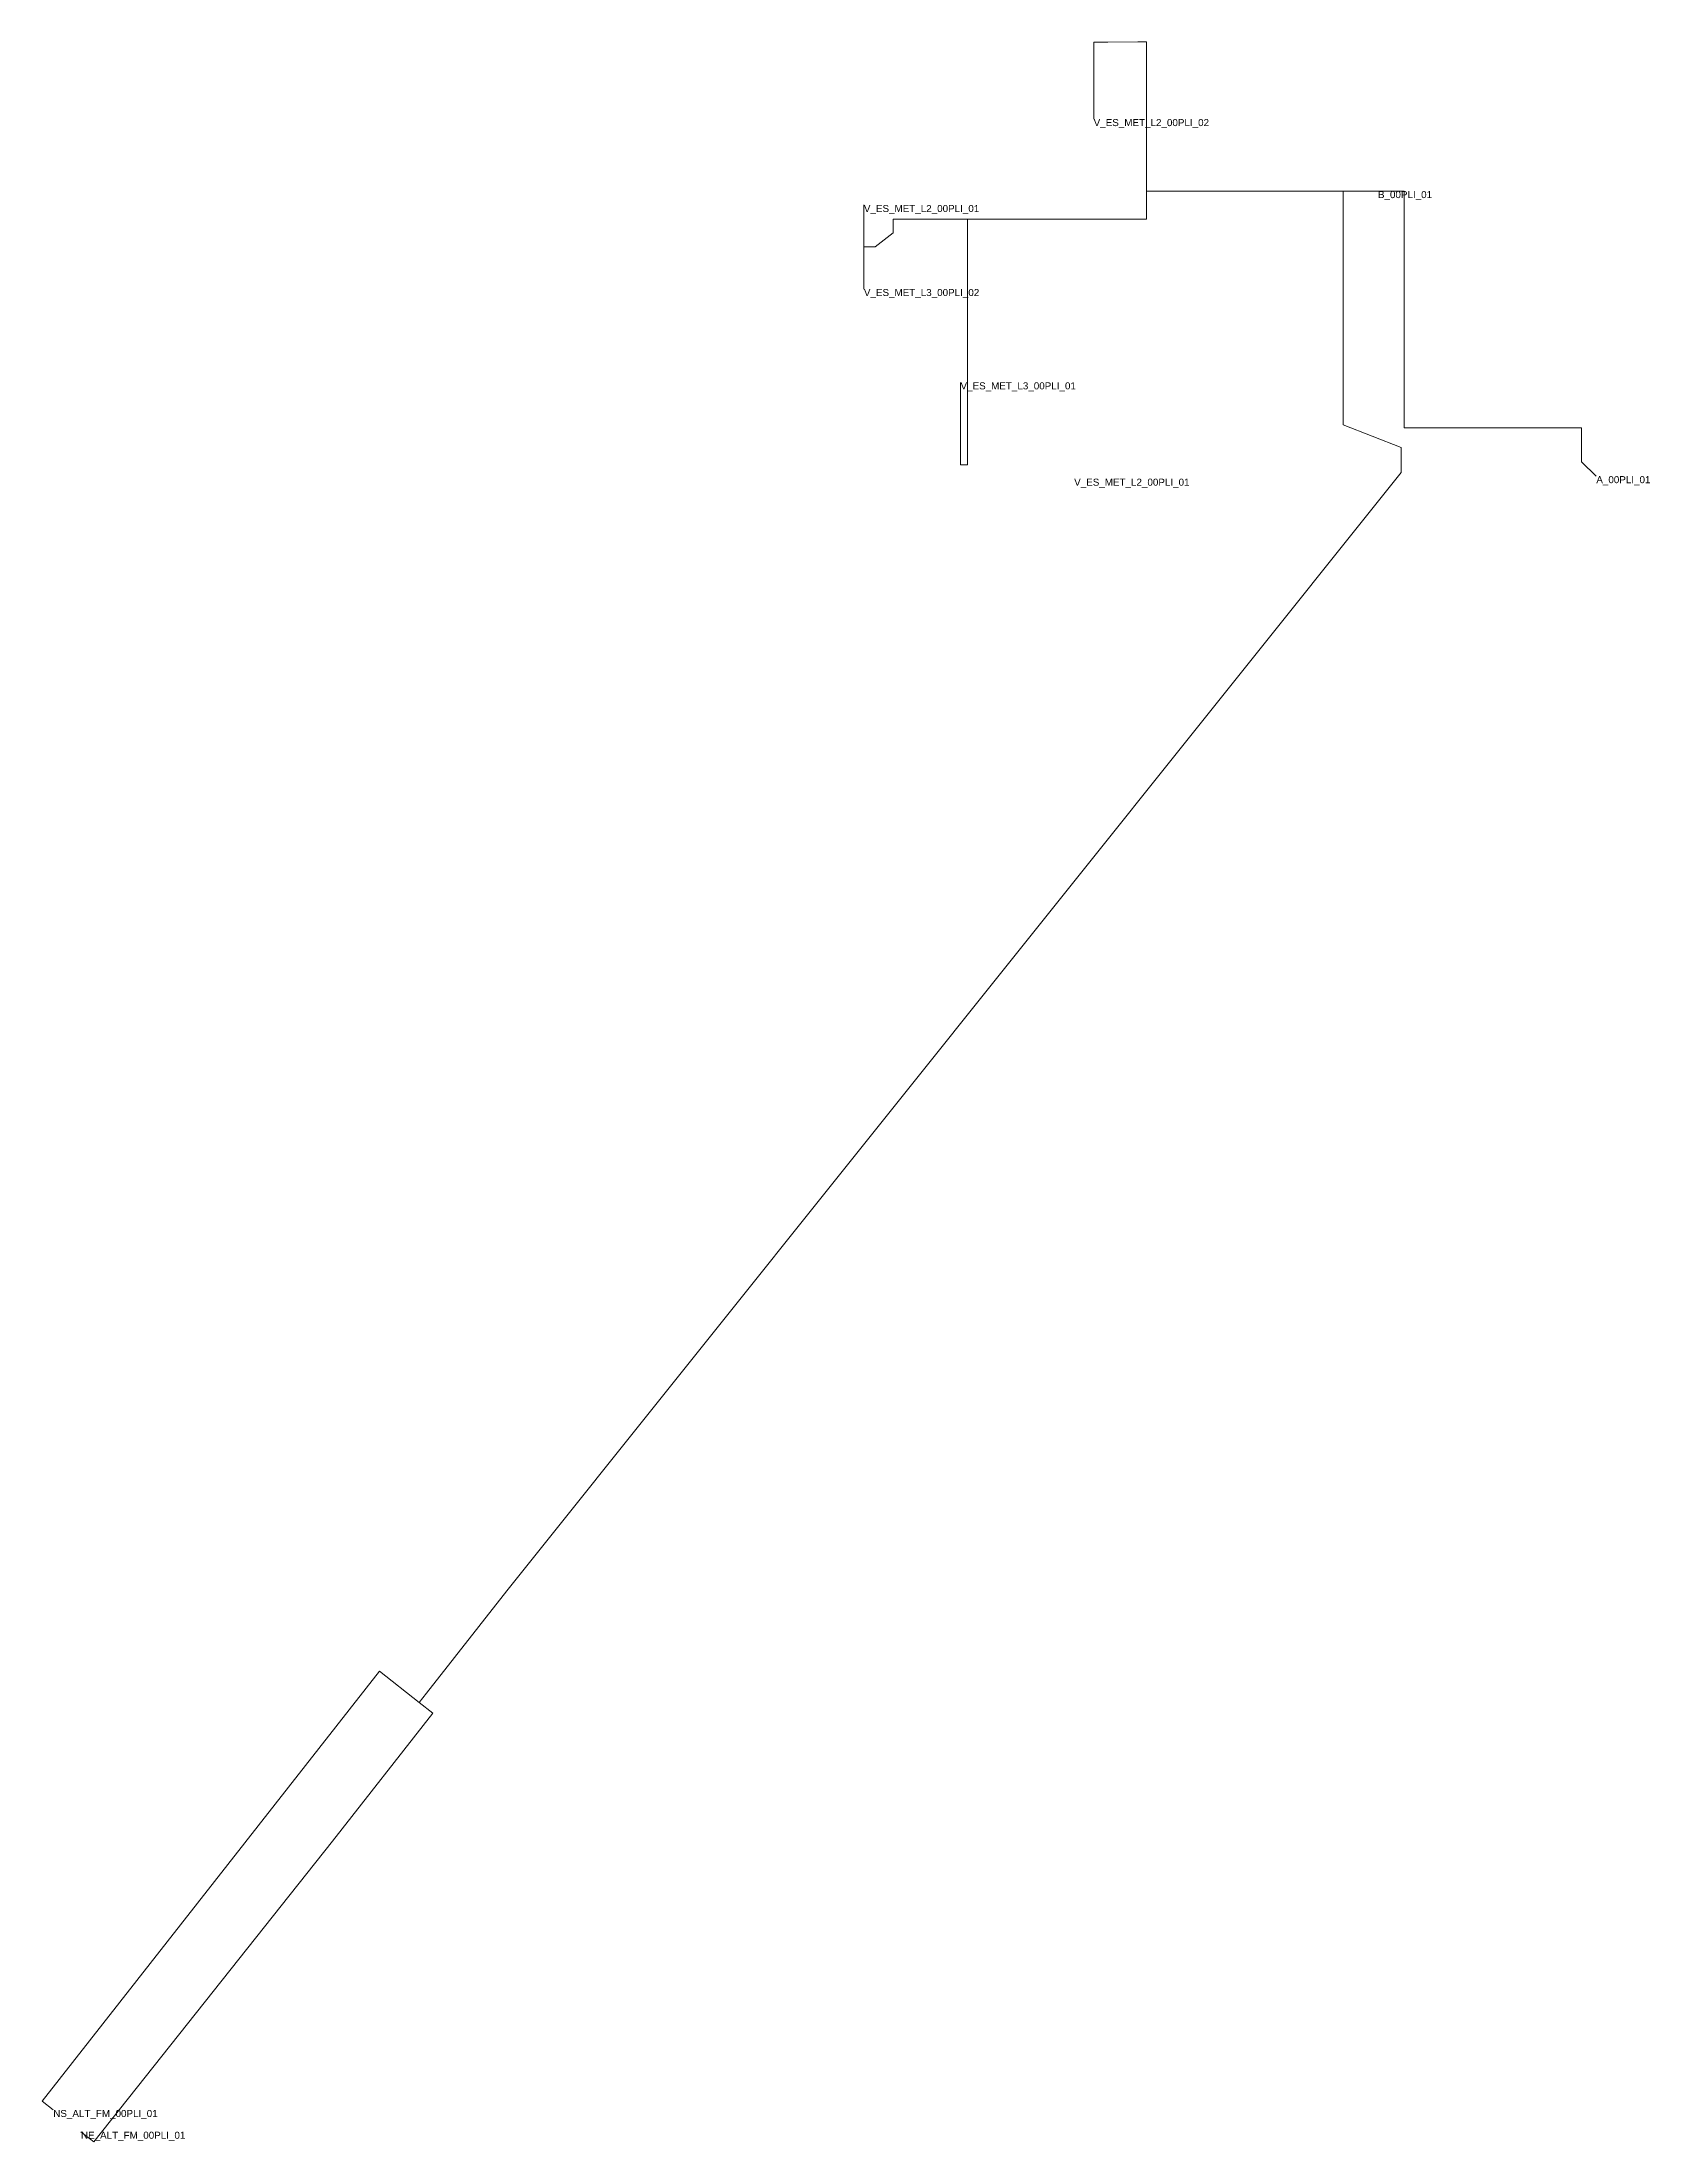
# Model space of a CAD drawing. Header units: metres. Extents: x 430485 to 430599, y 4580579 to 4580728.
import ezdxf
from ezdxf.enums import TextEntityAlignment as Align

# ---------------------------------------------------------------- set-up
doc = ezdxf.new("R2010")
doc.units = ezdxf.units.M
doc.header["$MEASUREMENT"] = 0
for name, color, linetype, lineweight, true_color in [('01_A_AccesTren_t', 40, 'Continuous', 0, 0xffd600), ('01_C_AccesExt_t', 251, 'Continuous', 0, 0x646464), ('01_I_Ascensor_l', 251, 'Continuous', 0, 0x646464), ('01_I_BarreraTarifaria_t', 251, 'Continuous', 0, 0x646464), ('01_I_Horitzontal_l', 251, 'Continuous', 0, 0x646464), ('01_I_HoritzontalSUnic_l', 251, 'Continuous', 0, 0x646464), ('01_I_Rampa_l', 251, 'Continuous', 0, 0x646464)]:
    doc.layers.add(name, color=color, linetype=linetype, lineweight=lineweight, true_color=true_color)
doc.styles.add('Style-Arial', font='arial.ttf')

msp = doc.modelspace()

# ---------------------------------------------------------------- linework, layer by layer
at = {"layer": '01_I_Ascensor_l'}
for p, q in [((430562.443626, 4580728.397404, -10), (430560.32562, 4580728.396535, -20)), ((430545.074623, 4580714.834869, -10), (430543.792484, 4580713.853638, -20)), ((430550.359393, 4580698.361038, -10), (430549.859393, 4580698.361038, -20)), ((430595.00944, 4580697.562225), (430593.955446, 4580698.578234, -10))]:
    msp.add_line(p, q, dxfattribs=at)
at = {"layer": '01_I_Horitzontal_l'}
for p, q in [((430579.500988, 4580717.808985, -10), (430563.06187, 4580717.808985, -10)), ((430542.997, 4580713.853638, -20), (430542.997, 4580716.820142, -20)), ((430550.359393, 4580715.804393, -10), (430550.359393, 4580698.361038, -10)), ((430542.997, 4580713.853638, -20), (430542.997, 4580710.852249, -20)), ((430543.792484, 4580713.853638, -20), (430542.997, 4580713.853638, -20)), ((430549.859393, 4580698.361038, -20), (430549.859393, 4580704.223435, -20)), ((430511.926343, 4580611.111822, -10), (430511.417713, 4580610.463616, -10))]:
    msp.add_line(p, q, dxfattribs=at)
at = {"layer": '01_I_Horitzontal_l', "flags": 128}
for points, elevation in [([(430560.32562, 4580728.396535), (430559.314608, 4580728.396535), (430559.314608, 4580722.923537)], -20), ([(430563.06187, 4580717.808985), (430563.06187, 4580728.397404), (430562.443626, 4580728.397404)], -10), ([(430577.022261, 4580717.808985), (430577.022261, 4580701.217319), (430581.139434, 4580699.591333), (430581.139434, 4580697.831024), (430517.641802, 4580618.395685)], -10), ([(430563.06187, 4580717.808985), (430563.06187, 4580715.804393), (430550.359393, 4580715.804393)], -10), ([(430584.350449, 4580700.988538), (430581.353838, 4580700.988538), (430581.353838, 4580717.808985), (430579.500988, 4580717.808985)], -10), ([(430550.359393, 4580715.804393), (430545.074623, 4580715.804393), (430545.074623, 4580714.834869)], -10), ([(430593.955446, 4580698.578234), (430593.955446, 4580700.988538), (430590.384468, 4580700.988538)], -10)]:
    msp.add_lwpolyline(points, dxfattribs=dict(at, elevation=elevation))
at = {"layer": '01_I_HoritzontalSUnic_l'}
for q in [(430508.595365, 4580612.678239, -10), (430512.392711, 4580609.69856, -10)]:
    msp.add_line((430511.417713, 4580610.463616, -10), q, dxfattribs=at)
at = {"layer": '01_I_HoritzontalSUnic_l', "elevation": -10, "flags": 128}
for points in [[(430501.178746, 4580603.226392), (430508.595365, 4580612.678239), (430511.417713, 4580610.463616)], [(430511.417713, 4580610.463616), (430512.392711, 4580609.69856), (430505.250628, 4580600.596586)], [(430485.429506, 4580581.513628), (430484.632209, 4580582.139246)], [(430488.318478, 4580579.239244), (430487.397872, 4580579.969102)]]:
    msp.add_lwpolyline(points, dxfattribs=at)
at = {"layer": '01_I_Rampa_l'}
for p, q in [((430590.384468, 4580700.988538, -10), (430584.350449, 4580700.988538, -10)), ((430517.641802, 4580618.395685, -10), (430511.926343, 4580611.111822, -10)), ((430501.178746, 4580603.226392, -10), (430484.632209, 4580582.139246, -10)), ((430505.251939, 4580600.598241, -10), (430488.318478, 4580579.239244, -10))]:
    msp.add_line(p, q, dxfattribs=at)

# ---------------------------------------------------------------- texts
at = {"layer": '01_A_AccesTren_t', "style": 'Style-Arial'}
for s, p in [('V_ES_MET_L2_00PLI_02', (430559.314608, 4580722.923537, -20)), ('V_ES_MET_L2_00PLI_01', (430542.997, 4580716.820142, -20)), ('V_ES_MET_L3_00PLI_02', (430542.997, 4580710.852249, -20)), ('V_ES_MET_L3_00PLI_01', (430549.859393, 4580704.223435, -20)), ('V_ES_MET_L2_00PLI_01', (430557.928774, 4580697.382286)), ('NS_ALT_FM_00PLI_01', (430485.429506, 4580581.513628, -10)), ('NE_ALT_FM_00PLI_01', (430487.397872, 4580579.969102, -10))]:
    msp.add_text(s, height=0.5, dxfattribs=at).set_placement(p, align=Align.TOP_LEFT)
at = {"layer": '01_C_AccesExt_t', "style": 'Style-Arial'}
msp.add_text('A_00PLI_01', height=0.5, dxfattribs=at).set_placement((430595.00944, 4580697.562225), align=Align.TOP_LEFT)
at = {"layer": '01_I_BarreraTarifaria_t', "style": 'Style-Arial'}
msp.add_text('B_00PLI_01', height=0.5, dxfattribs=at).set_placement((430579.500988, 4580717.808985, -10), align=Align.TOP_LEFT)

doc.saveas('drawing.dxf')
